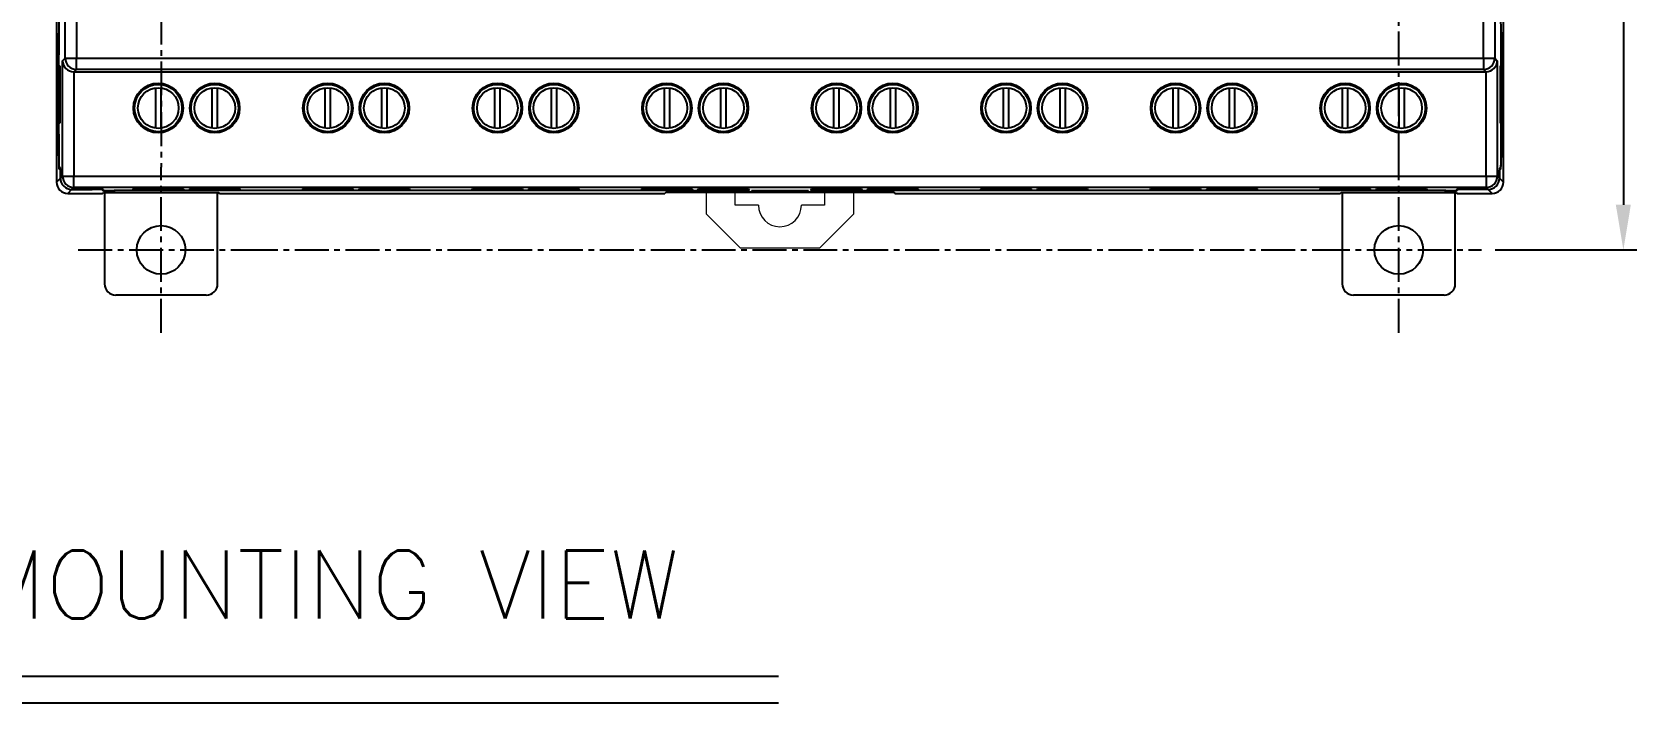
# Model space of a CAD drawing. Extents: x -197 to 433, y -280 to 31.
# Drawn here: x 291.3 to 433.3, y -135.8 to -76.5 of the extents above; entities that cross this region are included whole.
import ezdxf
from ezdxf.enums import TextEntityAlignment as Align

# ---------------------------------------------------------------- set-up
doc = ezdxf.new("R2010")
doc.units = 0
doc.header["$LTSCALE"] = 4
doc.header["$PDMODE"] = 2
doc.header["$PDSIZE"] = 3
doc.linetypes.add('CENTER2', pattern=[1.125, 0.75, -0.125, 0.125, -0.125])
doc.layers.get('0').update_dxf_attribs({"linetype": 'CONTINUOUS'})
doc.layers.get('DEFPOINTS').update_dxf_attribs({"linetype": 'CONTINUOUS'})
for name, color, linetype in [('1', 1, 'CENTER2'), ('3', 2, 'CONTINUOUS'), ('TEXT', 3, 'CONTINUOUS')]:
    doc.layers.add(name, color=color, linetype=linetype)
doc.styles.add('DIMENSION', font='arial.ttf')
doc.styles.get("Standard").update_dxf_attribs({"font": 'romans.shx', "bigfont": 'cadsg.shx'})
doc.dimstyles.new('STANDARD$0', dxfattribs={"dimtxt": 2, "dimasz": 1.8, "dimexe": 1, "dimexo": 1, "dimgap": 1, "dimtad": 1, "dimzin": 13, "dimdsep": 46, "dimtxsty": 'Standard', "dimcen": 0.09, "dimadec": 0, "dimazin": 0, "dimtp": 0.3, "dimtfac": 1, "dimtix": 1, "dimtmove": 2, "dimatfit": 3, "dimfxl": 1, "dimtolj": 1, "dimtzin": 13, "dimarcsym": 0})

# ---------------------------------------------------------------- blocks, each defined once
blk = doc.blocks.new('*D571')
at = {"layer": '3', "color": 2, "lineweight": -2, "transparency": 16777216}
for p, q in [((420.74, 4.76), (433.29, 4.76)), ((432.09, 0.76), (432.09, -91.75)), ((420.74, -95.75), (433.29, -95.75))]:
    blk.add_line(p, q, dxfattribs=at)
at = {"layer": '3', "color": 2, "transparency": 16777216}
for points in [[(431.42, 0.76), (432.75, 0.76), (432.09, 4.76)], [(431.42, -91.75), (432.75, -91.75), (432.09, -95.75)]]:
    blk.add_solid(points, dxfattribs=at)
at = {"layer": 'DEFPOINTS', "color": 0, "transparency": 16777216}
for p in [(419.54, 4.76), (419.54, -95.75), (432.09, -95.75)]:
    blk.add_point(p, dxfattribs=at)
at = {"layer": '3', "color": 3, "transparency": 16777216, "insert": (428.89, -45.5), "char_height": 4, "attachment_point": 5, "rotation": 90, "style": 'DIMENSION'}
blk.add_mtext('\\A1;100.5', dxfattribs=at)

msp = doc.modelspace()

# ---------------------------------------------------------------- linework, layer by layer
for p, q in [((293.469, -64.373), (293.469, -89.748)), ((421.472, -89.748), (421.472, -64.373)), ((294.236, -78.781), (294.236, -71.445)), ((295.235, -71.471), (295.235, -78.781)), ((419.705, -78.781), (419.705, -71.471)), ((420.705, -71.445), (420.705, -78.781)), ((293.668, -76.479), (293.668, -78.496)), ((293.67, -76.479), (293.668, -76.479)), ((293.67, -87.413), (293.67, -76.579)), ((421.273, -76.479), (421.271, -76.479)), ((421.271, -87.413), (421.271, -76.579)), ((421.273, -76.479), (421.273, -78.496)), ((293.668, -78.496), (293.651, -78.514)), ((293.651, -78.514), (293.651, -85.479)), ((293.67, -78.514), (293.651, -78.514)), ((293.67, -78.496), (293.668, -78.496)), ((293.72, -79.47), (293.764, -79.471)), ((293.72, -84.522), (293.72, -79.47)), ((293.764, -79.471), (293.764, -84.522)), ((294.003, -79.013), (294.236, -78.781)), ((294.003, -89.213), (294.003, -79.013)), ((294.236, -78.781), (295.235, -78.781)), ((295.235, -78.781), (419.705, -78.781)), ((295.235, -79.781), (295.235, -78.781)), ((419.705, -78.781), (420.705, -78.781)), ((419.705, -78.781), (419.705, -79.781)), ((420.705, -78.781), (420.937, -79.013)), ((420.937, -79.013), (420.937, -89.213)), ((421.221, -79.47), (421.176, -79.471)), ((421.176, -79.471), (421.176, -84.522)), ((421.221, -84.522), (421.221, -79.47)), ((421.271, -78.496), (421.273, -78.496)), ((421.271, -78.514), (421.29, -78.514)), ((421.273, -78.496), (421.29, -78.514)), ((421.29, -78.514), (421.29, -85.479)), ((295.003, -79.996), (295.003, -89.213)), ((295.235, -79.781), (295.02, -79.996)), ((295.02, -79.996), (419.92, -79.996)), ((419.705, -79.781), (295.235, -79.781)), ((419.92, -79.996), (419.705, -79.781)), ((419.937, -89.213), (419.937, -79.996)), ((302.22, -81.414), (302.22, -84.979)), ((302.72, -84.979), (302.72, -81.414)), ((307.22, -81.414), (307.22, -84.979)), ((307.72, -84.979), (307.72, -81.414)), ((317.22, -81.414), (317.22, -84.979)), ((317.72, -84.979), (317.72, -81.414)), ((322.22, -81.414), (322.22, -84.979)), ((322.72, -84.979), (322.72, -81.414)), ((332.22, -81.414), (332.22, -84.979)), ((332.72, -84.979), (332.72, -81.414)), ((337.22, -81.414), (337.22, -84.979)), ((337.72, -84.979), (337.72, -81.414)), ((347.22, -81.414), (347.22, -84.979)), ((347.72, -84.979), (347.72, -81.414)), ((352.22, -81.414), (352.22, -84.979)), ((352.72, -84.979), (352.72, -81.414)), ((362.22, -81.414), (362.22, -84.979)), ((362.72, -84.979), (362.72, -81.414)), ((367.22, -81.414), (367.22, -84.979)), ((367.72, -84.979), (367.72, -81.414)), ((377.22, -81.414), (377.22, -84.979)), ((377.72, -84.979), (377.72, -81.414)), ((382.22, -81.414), (382.22, -84.979)), ((382.72, -84.979), (382.72, -81.414)), ((392.22, -81.414), (392.22, -84.979)), ((392.72, -84.979), (392.72, -81.414)), ((397.22, -81.414), (397.22, -84.979)), ((397.72, -84.979), (397.72, -81.414)), ((407.22, -81.414), (407.22, -84.979)), ((407.72, -84.979), (407.72, -81.414)), ((412.22, -81.414), (412.22, -84.979)), ((412.72, -84.979), (412.72, -81.414)), ((293.764, -84.522), (293.72, -84.522)), ((421.176, -84.522), (421.221, -84.522)), ((293.651, -85.479), (293.668, -85.496)), ((293.67, -85.479), (293.651, -85.479)), ((293.668, -85.496), (293.668, -87.583)), ((293.67, -85.496), (293.668, -85.496)), ((421.271, -85.479), (421.29, -85.479)), ((421.271, -85.496), (421.273, -85.496)), ((421.29, -85.479), (421.273, -85.496)), ((421.273, -85.496), (421.273, -87.583)), ((293.668, -87.583), (293.67, -87.583)), ((421.271, -87.583), (421.273, -87.583)), ((293.469, -89.748), (293.808, -89.409)), ((293.685, -88.583), (293.808, -88.706)), ((293.808, -88.583), (293.685, -88.583)), ((293.808, -88.534), (293.687, -88.413)), ((293.808, -88.534), (293.808, -89.409)), ((293.808, -89.409), (293.808, -88.706)), ((293.808, -89.409), (294.003, -89.213)), ((294.003, -89.213), (295.003, -89.213)), ((295.003, -90.213), (295.003, -89.213)), ((295.003, -89.213), (419.937, -89.213)), ((419.937, -89.213), (420.937, -89.213)), ((419.937, -89.213), (419.937, -90.213)), ((420.937, -89.213), (421.133, -89.409)), ((421.133, -88.534), (421.254, -88.413)), ((421.133, -88.534), (421.133, -89.409)), ((421.256, -88.583), (421.133, -88.706)), ((421.256, -88.583), (421.133, -88.583)), ((421.133, -89.409), (421.133, -88.706)), ((421.133, -89.409), (421.472, -89.748)), ((294.807, -90.409), (294.469, -90.747)), ((294.469, -90.747), (297.544, -90.747)), ((295.003, -90.213), (294.807, -90.409)), ((294.807, -90.409), (296.616, -90.409)), ((296.5, -90.409), (294.807, -90.409)), ((419.937, -90.213), (295.003, -90.213)), ((297.5, -90.418), (297.5, -90.426)), ((297.5, -90.426), (297.553, -90.479)), ((297.544, -90.747), (297.62, -90.671)), ((297.553, -90.479), (297.553, -90.42)), ((297.616, -90.426), (297.669, -90.479)), ((297.62, -90.671), (307.82, -90.671)), ((297.72, -90.671), (297.72, -98.748)), ((348.097, -90.496), (298.553, -90.496)), ((298.553, -90.496), (298.553, -90.496)), ((348.297, -90.496), (298.668, -90.496)), ((300.161, -90.455), (300.258, -90.359)), ((304.78, -90.455), (300.161, -90.455)), ((300.258, -90.359), (304.683, -90.359)), ((304.683, -90.359), (304.78, -90.455)), ((305.161, -90.455), (305.258, -90.359)), ((309.78, -90.455), (305.161, -90.455)), ((305.258, -90.359), (309.683, -90.359)), ((307.72, -98.748), (307.72, -90.671)), ((307.82, -90.671), (307.897, -90.747)), ((307.897, -90.747), (347.294, -90.747)), ((309.683, -90.359), (309.78, -90.455)), ((315.161, -90.455), (315.258, -90.359)), ((319.78, -90.455), (315.161, -90.455)), ((315.258, -90.359), (319.683, -90.359)), ((319.683, -90.359), (319.78, -90.455)), ((320.161, -90.455), (320.258, -90.359)), ((324.78, -90.455), (320.161, -90.455)), ((320.258, -90.359), (324.683, -90.359)), ((324.683, -90.359), (324.78, -90.455)), ((330.161, -90.455), (330.258, -90.359)), ((334.78, -90.455), (330.161, -90.455)), ((330.258, -90.359), (334.683, -90.359)), ((334.683, -90.359), (334.78, -90.455)), ((335.161, -90.455), (335.258, -90.359)), ((339.78, -90.455), (335.161, -90.455)), ((335.258, -90.359), (339.683, -90.359)), ((339.683, -90.359), (339.78, -90.455)), ((345.161, -90.455), (345.258, -90.359)), ((349.78, -90.455), (345.161, -90.455)), ((345.258, -90.359), (349.683, -90.359)), ((347.37, -90.671), (347.294, -90.747)), ((367.57, -90.671), (347.37, -90.671)), ((349.683, -90.359), (349.78, -90.455)), ((350.161, -90.455), (350.258, -90.359)), ((354.78, -90.455), (350.161, -90.455)), ((350.258, -90.359), (354.683, -90.359)), ((350.896, -90.531), (350.896, -90.544)), ((350.896, -90.544), (350.922, -90.57)), ((350.922, -90.57), (350.922, -90.532)), ((350.996, -90.542), (351.024, -90.57)), ((353.722, -90.617), (353.722, -90.618)), ((353.953, -90.618), (353.722, -90.618)), ((353.724, -90.617), (361.217, -90.617)), ((353.953, -90.618), (353.953, -90.617)), ((353.953, -90.618), (353.97, -90.636)), ((353.97, -90.636), (353.97, -90.617)), ((353.97, -90.636), (360.97, -90.636)), ((354.683, -90.359), (354.78, -90.455)), ((354.94, -90.524), (354.939, -90.568)), ((354.939, -90.568), (360.001, -90.568)), ((360.001, -90.524), (354.94, -90.524)), ((360.001, -90.568), (360.001, -90.524)), ((360.161, -90.455), (360.258, -90.359)), ((364.78, -90.455), (360.161, -90.455)), ((360.258, -90.359), (364.683, -90.359)), ((360.97, -90.636), (360.97, -90.617)), ((360.97, -90.636), (360.988, -90.618)), ((360.988, -90.618), (360.988, -90.617)), ((361.219, -90.618), (360.988, -90.618)), ((361.219, -90.618), (361.219, -90.617)), ((363.917, -90.57), (363.945, -90.542)), ((364.018, -90.532), (364.018, -90.57)), ((364.018, -90.57), (364.045, -90.544)), ((364.045, -90.544), (364.045, -90.531)), ((364.683, -90.359), (364.78, -90.455)), ((365.161, -90.455), (365.258, -90.359)), ((369.78, -90.455), (365.161, -90.455)), ((365.258, -90.359), (369.683, -90.359)), ((416.272, -90.496), (366.644, -90.496)), ((416.388, -90.496), (366.844, -90.496)), ((367.647, -90.747), (367.57, -90.671)), ((367.647, -90.747), (407.044, -90.747)), ((369.683, -90.359), (369.78, -90.455)), ((375.161, -90.455), (375.258, -90.359)), ((379.78, -90.455), (375.161, -90.455)), ((375.258, -90.359), (379.683, -90.359)), ((379.683, -90.359), (379.78, -90.455)), ((380.161, -90.455), (380.258, -90.359)), ((384.78, -90.455), (380.161, -90.455)), ((380.258, -90.359), (384.683, -90.359)), ((384.683, -90.359), (384.78, -90.455)), ((390.161, -90.455), (390.258, -90.359)), ((394.78, -90.455), (390.161, -90.455)), ((390.258, -90.359), (394.683, -90.359)), ((394.683, -90.359), (394.78, -90.455)), ((395.161, -90.455), (395.258, -90.359)), ((399.78, -90.455), (395.161, -90.455)), ((395.258, -90.359), (399.683, -90.359)), ((399.683, -90.359), (399.78, -90.455)), ((405.161, -90.455), (405.258, -90.359)), ((409.78, -90.455), (405.161, -90.455)), ((405.258, -90.359), (409.683, -90.359)), ((407.044, -90.747), (407.12, -90.671)), ((407.12, -90.671), (417.32, -90.671)), ((407.22, -90.671), (407.22, -98.748)), ((409.683, -90.359), (409.78, -90.455)), ((410.161, -90.455), (410.258, -90.359)), ((414.78, -90.455), (410.161, -90.455)), ((410.258, -90.359), (414.683, -90.359)), ((414.683, -90.359), (414.78, -90.455)), ((416.388, -90.496), (416.388, -90.496)), ((417.22, -98.748), (417.22, -90.671)), ((417.325, -90.426), (417.272, -90.479)), ((417.32, -90.671), (417.397, -90.747)), ((417.388, -90.42), (417.388, -90.479)), ((417.44, -90.426), (417.388, -90.479)), ((417.397, -90.747), (420.472, -90.747)), ((417.44, -90.426), (417.44, -90.418)), ((420.133, -90.409), (418.325, -90.409)), ((420.133, -90.409), (418.44, -90.409)), ((420.133, -90.409), (419.937, -90.213)), ((420.472, -90.747), (420.133, -90.409)), ((306.721, -99.747), (298.72, -99.747)), ((416.221, -99.747), (408.22, -99.747))]:
    msp.add_line(p, q)
at = {"color": 7, "linetype": 'Continuous', "lineweight": 15}
for p, q in [((350.97, -92.596), (350.97, -90.671)), ((353.52, -91.796), (353.52, -90.671)), ((361.42, -90.671), (361.42, -91.796)), ((363.97, -90.671), (363.97, -92.596)), ((355.57, -91.796), (353.52, -91.796)), ((361.42, -91.796), (359.37, -91.796)), ((350.97, -92.596), (353.97, -95.596)), ((360.97, -95.596), (363.97, -92.596)), ((360.97, -95.596), (353.97, -95.596))]:
    msp.add_line(p, q, dxfattribs=at)
for centre, radius in [((302.47, -83.196), 2.2), ((302.47, -83.196), 2.095), ((302.47, -83.196), 1.8), ((307.47, -83.196), 2.2), ((307.47, -83.196), 2.095), ((307.47, -83.196), 1.8), ((317.47, -83.196), 2.2), ((317.47, -83.196), 2.095), ((317.47, -83.196), 1.8), ((322.47, -83.196), 2.2), ((322.47, -83.196), 2.095), ((322.47, -83.196), 1.8), ((332.47, -83.196), 2.2), ((332.47, -83.196), 2.095), ((332.47, -83.196), 1.8), ((337.47, -83.196), 2.2), ((337.47, -83.196), 2.095), ((337.47, -83.196), 1.8), ((347.47, -83.196), 2.2), ((347.47, -83.196), 2.095), ((347.47, -83.196), 1.8), ((352.47, -83.196), 2.2), ((352.47, -83.196), 2.095), ((352.47, -83.196), 1.8), ((362.47, -83.196), 2.2), ((362.47, -83.196), 2.095), ((362.47, -83.196), 1.8), ((367.47, -83.196), 2.2), ((367.47, -83.196), 2.095), ((367.47, -83.196), 1.8), ((377.47, -83.196), 2.2), ((377.47, -83.196), 2.095), ((377.47, -83.196), 1.8), ((382.47, -83.196), 2.2), ((382.47, -83.196), 2.095), ((382.47, -83.196), 1.8), ((392.47, -83.196), 2.2), ((392.47, -83.196), 2.095), ((392.47, -83.196), 1.8), ((397.47, -83.196), 2.2), ((397.47, -83.196), 2.095), ((397.47, -83.196), 1.8), ((407.47, -83.196), 2.2), ((407.47, -83.196), 2.095), ((407.47, -83.196), 1.8), ((412.47, -83.196), 2.2), ((412.47, -83.196), 2.095), ((412.47, -83.196), 1.8), ((302.72, -95.747), 2.15), ((412.22, -95.747), 2.15)]:
    msp.add_circle(centre, radius)
for centre, start, end in [((295.236, -78.781), 180.02073, 269.97927), ((419.705, -78.781), 270.02058, 359.97932), ((295.004, -89.213), 180.0206, 269.97918), ((419.937, -89.213), 270.02067, 359.97944)]:
    msp.add_arc(centre, 1, start, end)
msp.add_arc((357.47, -91.796), 1.9, 180, 0, dxfattribs=at)
for centre, major_axis, ratio, start_param, end_param in [((293.687, -76.579), (0, 1), 0.0174551, 0.0174533, 1.5707963), ((421.254, -76.579), (0, 1), 0.0174551, 4.712389, 6.265732), ((295.003, -79.013), (0.927, -0.384), 0.9756194, 3.5430945, 5.0964376), ((419.937, -79.013), (0.927, 0.384), 0.9756194, 4.3283404, 5.8816834), ((295.021, -78.996), (-0.707, -0.707), 0.9996955, 0.7680972, 0.7852459), ((419.92, -78.996), (0.707, -0.707), 0.9996955, 5.4979394, 5.5150881), ((293.685, -87.583), (0, 1), 0.0174551, 1.5707963, 3.1241394), ((293.687, -87.413), (0, 1), 0.0174551, 1.5707963, 3.1241394), ((421.254, -87.413), (0, 1), 0.0174551, 3.1590459, 4.712389), ((421.255, -87.583), (0, 1), 0.0174551, 3.1590459, 4.712389), ((294.808, -89.409), (-0.707, -0.707), 0.9996955, 5.4979394, 7.0684312), ((294.808, -89.409), (-0.707, -0.707), 0.9996955, 5.4979394, 7.0684312), ((420.133, -89.409), (0.707, -0.707), 0.9996955, 5.4979394, 7.0684312), ((420.133, -89.409), (0.707, -0.707), 0.9996955, 5.4979394, 7.0684312), ((294.469, -89.747), (-0.707, -0.707), 0.9996955, 5.4979394, 7.0684312), ((296.5, -90.426), (1, 0), 0.0174551, 0.0174533, 1.5707963), ((296.616, -90.426), (1, 0), 0.0174551, 0.0174533, 1.5707963), ((298.553, -90.479), (1, 0), 0.0174551, 3.1590459, 4.712389), ((298.668, -90.479), (1, 0), 0.0174551, 3.1590459, 4.712389), ((348.097, -90.545), (2.8, 0), 0.0174551, 0.0174533, 1.5707963), ((348.297, -90.543), (2.7, 0), 0.0174551, 0.0174533, 1.5707963), ((353.722, -90.569), (2.8, 0), 0.0174551, 3.1590459, 4.712389), ((353.724, -90.569), (2.7, 0), 0.0174551, 3.1590459, 4.712389), ((361.217, -90.569), (2.7, 0), 0.0174551, 4.712389, 6.265732), ((361.219, -90.569), (2.8, 0), 0.0174551, 4.712389, 6.265732), ((366.644, -90.543), (2.7, 0), 0.0174551, 1.5707963, 3.1241394), ((366.844, -90.545), (2.8, 0), 0.0174551, 1.5707963, 3.1241394), ((416.272, -90.479), (1, 0), 0.0174551, 4.712389, 6.265732), ((416.388, -90.479), (1, 0), 0.0174551, 4.712389, 6.265732), ((418.325, -90.426), (1, 0), 0.0174551, 1.5707963, 3.1241394), ((418.44, -90.426), (1, 0), 0.0174551, 1.5707963, 3.1241394), ((420.472, -89.747), (0.707, -0.707), 0.9996955, 5.4979394, 7.0684312), ((298.721, -98.747), (0.707, 0.707), 0.9996955, 2.3563468, 3.9268385), ((306.72, -98.747), (0.707, -0.707), 0.9996955, 5.4979394, 7.0684312), ((408.221, -98.747), (0.707, 0.707), 0.9996955, 2.3563468, 3.9268385), ((416.22, -98.747), (0.707, -0.707), 0.9996955, 5.4979394, 7.0684312)]:
    msp.add_ellipse(centre, major_axis=major_axis, ratio=ratio, start_param=start_param, end_param=end_param)
at = {"layer": '1'}
for p, q in [((302.72, -2.569), (302.72, -88.423)), ((412.22, -88.423), (412.22, -2.569)), ((302.72, -103.072), (302.72, -88.423)), ((412.22, -103.072), (412.22, -88.423)), ((295.396, -95.747), (310.045, -95.747)), ((310.045, -95.747), (404.896, -95.747)), ((404.896, -95.747), (419.545, -95.747))]:
    msp.add_line(p, q, dxfattribs=at)
at = {"layer": '3'}
for p, q in [((280.342, -133.454), (357.332, -133.454)), ((280.342, -135.825), (357.332, -135.825))]:
    msp.add_line(p, q, dxfattribs=at)

# ---------------------------------------------------------------- texts
at = {"layer": 'TEXT'}
msp.add_text('MOUNTING VIEW', height=6, dxfattribs=at).set_placement((317.463, -125.344), align=Align.MIDDLE_CENTER)

# ---------------------------------------------------------------- dimensions: what is measured, and where the dimension line sits
at = {"layer": '3'}
dim = msp.add_linear_dim(base=(432.086, -95.747), p1=(419.545, 4.755), p2=(419.545, -95.747), angle=90, dimstyle='STANDARD$0', override={"dimtxt": 4, "dimasz": 4, "dimexe": 1.2, "dimexo": 1.2, "dimgap": 1.2, "dimzin": 8, "dimtxsty": 'DIMENSION', "dimcen": 0, "dimclrd": 2, "dimclre": 2, "dimclrt": 3, "dimatfit": 0, "dimtzin": 8}, dxfattribs=at)
dim.commit()
dim.dimension.update_dxf_attribs({"geometry": '*D571', "text_midpoint": (428.886, -45.496)})

doc.saveas('drawing.dxf')
